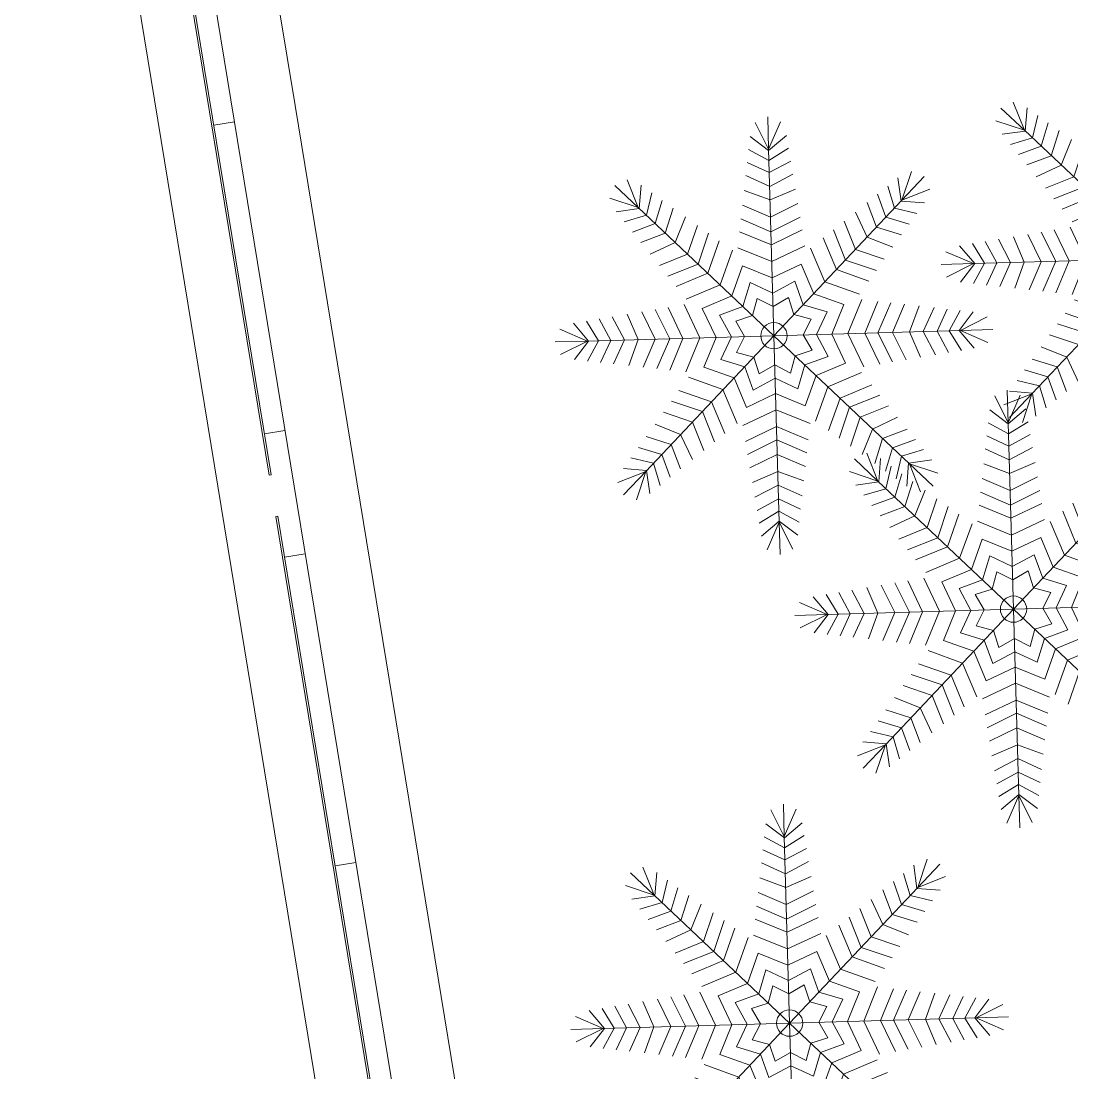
# Model space of a CAD drawing. Header units: metres. Extents: x 2 to 659295185, y -28 to 1124222152.
# Drawn here: x 655541.298 to 655543.818, y 1126444.621 to 1126447.143 of the extents above; entities that cross this region are included whole.
import ezdxf

# ---------------------------------------------------------------- set-up
doc = ezdxf.new("R2010")
doc.units = ezdxf.units.M
doc.header["$MEASUREMENT"] = 0
doc.linetypes.add('CCSM_C1_CUERPO D.dwg 19-03-12$0$CONTINUA', pattern=[0])
doc.linetypes.add('DASHDOT', pattern=[1, 0.5, -0.25, 0, -0.25])
doc.layers.get('0').update_dxf_attribs({"linetype": 'CONTINUOUS'})
for name, color, linetype in [('CCSM_C1_CUERPO CK$0$A-VISTA 4', 8, 'CONTINUOUS'), ('CCSM_C1_CUERPO D.dwg 19-03-12$0$1_jardinera', 86, 'CONTINUOUS'), ('CCSM_C1_CUERPO D.dwg 19-03-12$0$A-PEDESTAL', 4, 'CONTINUOUS'), ('CCSM_C1_CUERPO D.dwg 19-03-12$0$LINEAS', 7, 'CONTINUOUS'), ('CCSM_C1_CUERPO EL$0$A-AREAS COMERCIALES', 151, 'CONTINUOUS'), ('Numero de manzana', 6, 'CONTINUOUS')]:
    doc.layers.add(name, color=color, linetype=linetype)
doc.layers.add('LOCALES ASIGNADOS', color=41, linetype='DASHDOT', lineweight=0)

# ---------------------------------------------------------------- blocks, each defined once
blk = doc.blocks.new('CCSM_C1_CUERPO D.dwg 19-03-12$0$PALMERA')
at = {"linetype": 'Continuous', "lineweight": 0}
for p, q in [((0, 0.4383), (0, 0.5059)), ((0, 0.4383), (-0.0265, 0.4951)), ((0, 0.4383), (0.0265, 0.4951)), ((0, 0.4358), (-0.0379, 0.4663)), ((0, 0.4358), (0.0379, 0.4663)), ((0, 0.4151), (-0.0417, 0.4392)), ((0, 0.4151), (0.0417, 0.4392)), ((0, 0.0492), (0, 0.4383)), ((0, 0.3897), (-0.0454, 0.4124)), ((0, 0.3897), (0.0454, 0.4124)), ((-0.2752, 0.3243), (-0.2966, 0.3832)), ((0, 0.3609), (-0.0492, 0.385)), ((0, 0.3609), (0.0492, 0.385)), ((0.2752, 0.3243), (0.2966, 0.3832)), ((-0.2752, 0.3243), (-0.3229, 0.3721)), ((-0.2734, 0.3226), (-0.2681, 0.3709)), ((-0.2588, 0.3079), (-0.2464, 0.3544)), ((0, 0.3325), (-0.0536, 0.3536)), ((0, 0.3325), (0.0536, 0.3536)), ((0.2588, 0.3079), (0.2464, 0.3544)), ((0.2734, 0.3226), (0.2681, 0.3709)), ((0.2752, 0.3243), (0.3229, 0.3721)), ((-0.2752, 0.3243), (-0.3341, 0.3457)), ((-0.2408, 0.2899), (-0.2247, 0.3381)), ((0.2408, 0.2899), (0.2247, 0.3381)), ((0.2752, 0.3243), (0.3341, 0.3457)), ((-0.2734, 0.3226), (-0.3217, 0.3173)), ((-0.2588, 0.3079), (-0.3053, 0.2955)), ((0, 0.0492), (-0.2752, 0.3243)), ((-0.2204, 0.2696), (-0.2027, 0.3214)), ((0, 0.2968), (-0.0578, 0.3234)), ((0, 0.0492), (0.2752, 0.3243)), ((0, 0.2968), (0.0578, 0.3234)), ((0.2204, 0.2696), (0.2027, 0.3214)), ((0.2588, 0.3079), (0.3053, 0.2955)), ((0.2734, 0.3226), (0.3217, 0.3173)), ((-0.2408, 0.2899), (-0.2889, 0.2739)), ((-0.2004, 0.2495), (-0.1774, 0.3023)), ((0, 0.2663), (-0.0617, 0.2952)), ((0, 0.2663), (0.0617, 0.2952)), ((0.2004, 0.2495), (0.1774, 0.3023)), ((0.2408, 0.2899), (0.2889, 0.2739)), ((-0.2204, 0.2696), (-0.2723, 0.2518)), ((-0.1751, 0.2242), (-0.153, 0.2839)), ((-0.1535, 0.2027), (-0.1303, 0.2668)), ((0, 0.2389), (-0.0655, 0.2681)), ((0, 0.2389), (0.0655, 0.2681)), ((0.1535, 0.2027), (0.1303, 0.2668)), ((0.1751, 0.2242), (0.153, 0.2839)), ((0.2204, 0.2696), (0.2723, 0.2518)), ((-0.2004, 0.2495), (-0.2532, 0.2265)), ((-0.1342, 0.1833), (-0.1085, 0.2503)), ((0.1342, 0.1833), (0.1085, 0.2503)), ((0.2004, 0.2495), (0.2532, 0.2265)), ((-0.1751, 0.2242), (-0.2348, 0.2022)), ((-0.1094, 0.1585), (-0.0815, 0.2299)), ((0, 0.2038), (-0.0702, 0.2346)), ((0, 0.2038), (0.0702, 0.2346)), ((0.1094, 0.1585), (0.0815, 0.2299)), ((0.1751, 0.2242), (0.2348, 0.2022)), ((-0.1535, 0.2027), (-0.2176, 0.1795)), ((0.1535, 0.2027), (0.2176, 0.1795)), ((-0.1342, 0.1833), (-0.2011, 0.1576)), ((-0.0854, 0.1346), (-0.0612, 0.1968)), ((0, 0.1699), (-0.0612, 0.1968)), ((0, 0.1699), (0.0612, 0.1968)), ((0.0854, 0.1346), (0.0612, 0.1968)), ((0.1342, 0.1833), (0.2011, 0.1576)), ((-0.1094, 0.1585), (-0.1807, 0.1307)), ((-0.0628, 0.1119), (-0.0465, 0.1614)), ((0, 0.138), (-0.0465, 0.1614)), ((0, 0.138), (0.0465, 0.1614)), ((0.0628, 0.1119), (0.0465, 0.1614)), ((0.1094, 0.1585), (0.1807, 0.1307)), ((-0.0854, 0.1346), (-0.1477, 0.1103)), ((0.0854, 0.1346), (0.1477, 0.1103)), ((-0.2171, 0.0492), (-0.246, 0.1109)), ((-0.1897, 0.0492), (-0.2189, 0.1147)), ((-0.1547, 0.0492), (-0.1854, 0.1193)), ((-0.1208, 0.0492), (-0.1477, 0.1103)), ((-0.0628, 0.1119), (-0.1123, 0.0957)), ((-0.0432, 0.0923), (-0.0326, 0.1279)), ((0, 0.1102), (-0.0326, 0.1279)), ((0, 0.1102), (0.0326, 0.1279)), ((0.0432, 0.0923), (0.0326, 0.1279)), ((0.0628, 0.1119), (0.1123, 0.0957)), ((0.1208, 0.0492), (0.1477, 0.1103)), ((0.1547, 0.0492), (0.1854, 0.1193)), ((0.1897, 0.0492), (0.2189, 0.1147)), ((0.2171, 0.0492), (0.246, 0.1109)), ((-0.366, 0.0492), (-0.3901, 0.0908)), ((-0.3405, 0.0492), (-0.3632, 0.0946)), ((-0.3118, 0.0492), (-0.3358, 0.0984)), ((-0.2834, 0.0492), (-0.3045, 0.1027)), ((-0.2476, 0.0492), (-0.2742, 0.107)), ((-0.0888, 0.0492), (-0.1123, 0.0957)), ((-0.0432, 0.0923), (-0.0788, 0.0818)), ((0.0432, 0.0923), (0.0788, 0.0818)), ((0.0888, 0.0492), (0.1123, 0.0957)), ((0.2476, 0.0492), (0.2742, 0.107)), ((0.2834, 0.0492), (0.3045, 0.1027)), ((0.3118, 0.0492), (0.3358, 0.0984)), ((0.3405, 0.0492), (0.3632, 0.0946)), ((0.366, 0.0492), (0.3901, 0.0908)), ((-0.3892, 0.0492), (-0.4459, 0.0757)), ((-0.3867, 0.0492), (-0.4171, 0.0871)), ((-0.061, 0.0492), (-0.0788, 0.0818)), ((0.061, 0.0492), (0.0788, 0.0818)), ((0.3867, 0.0492), (0.4171, 0.0871)), ((0.3892, 0.0492), (0.4459, 0.0757)), ((-0.3892, 0.0492), (-0.4567, 0.0492)), ((-0.3892, 0.0492), (-0.4459, 0.0226)), ((-0.3867, 0.0492), (-0.4171, 0.0113)), ((-0.366, 0.0492), (-0.3901, 0.0075)), ((0, 0.0492), (-0.3892, 0.0492)), ((-0.3405, 0.0492), (-0.3632, 0.0038)), ((-0.3118, 0.0492), (-0.3358, -0.0001)), ((-0.2834, 0.0492), (-0.3045, -0.0044)), ((0, 0.0492), (-0.2752, -0.226)), ((-0.2476, 0.0492), (-0.2742, -0.0086)), ((-0.2171, 0.0492), (-0.246, -0.0126)), ((-0.1897, 0.0492), (-0.2189, -0.0163)), ((-0.1547, 0.0492), (-0.1854, -0.021)), ((-0.1208, 0.0492), (-0.1477, -0.012)), ((-0.0888, 0.0492), (-0.1123, 0.0027)), ((-0.061, 0.0492), (-0.0788, 0.0165)), ((0, 0.0492), (0, -0.34)), ((0, 0.0492), (0.2752, -0.226)), ((0, 0.0492), (0.3892, 0.0492)), ((0.061, 0.0492), (0.0788, 0.0165)), ((0.0888, 0.0492), (0.1123, 0.0027)), ((0.1208, 0.0492), (0.1477, -0.012)), ((0.1547, 0.0492), (0.1854, -0.021)), ((0.1897, 0.0492), (0.2189, -0.0163)), ((0.2171, 0.0492), (0.246, -0.0126)), ((0.2476, 0.0492), (0.2742, -0.0086)), ((0.2834, 0.0492), (0.3045, -0.0044)), ((0.3118, 0.0492), (0.3358, -0.0001)), ((0.3405, 0.0492), (0.3632, 0.0038)), ((0.366, 0.0492), (0.3901, 0.0075)), ((0.3867, 0.0492), (0.4171, 0.0113)), ((0.3892, 0.0492), (0.4567, 0.0492)), ((0.3892, 0.0492), (0.4459, 0.0226)), ((-0.0628, -0.0136), (-0.1123, 0.0027)), ((-0.0432, 0.006), (-0.0788, 0.0165)), ((-0.0432, 0.006), (-0.0326, -0.0296)), ((0.0432, 0.006), (0.0326, -0.0296)), ((0.0432, 0.006), (0.0788, 0.0165)), ((0.0628, -0.0136), (0.1123, 0.0027)), ((-0.0854, -0.0363), (-0.1477, -0.012)), ((-0.0628, -0.0136), (-0.0465, -0.0631)), ((0, -0.0119), (-0.0326, -0.0296)), ((0, -0.0119), (0.0326, -0.0296)), ((0.0628, -0.0136), (0.0465, -0.0631)), ((0.0854, -0.0363), (0.1477, -0.012)), ((-0.1094, -0.0602), (-0.1807, -0.0323)), ((-0.0854, -0.0363), (-0.0612, -0.0985)), ((0, -0.0396), (-0.0465, -0.0631)), ((0, -0.0396), (0.0465, -0.0631)), ((0.0854, -0.0363), (0.0612, -0.0985)), ((0.1094, -0.0602), (0.1807, -0.0323)), ((-0.1342, -0.085), (-0.2011, -0.0593)), ((-0.1094, -0.0602), (-0.0815, -0.1316)), ((0.1094, -0.0602), (0.0815, -0.1316)), ((0.1342, -0.085), (0.2011, -0.0593)), ((-0.1535, -0.1044), (-0.2176, -0.0811)), ((-0.1342, -0.085), (-0.1085, -0.152)), ((0, -0.0716), (-0.0612, -0.0985)), ((0, -0.0716), (0.0612, -0.0985)), ((0.1342, -0.085), (0.1085, -0.152)), ((0.1535, -0.1044), (0.2176, -0.0811)), ((-0.1751, -0.1259), (-0.2348, -0.1039)), ((-0.1535, -0.1044), (-0.1303, -0.1684)), ((0, -0.1055), (-0.0702, -0.1363)), ((0, -0.1055), (0.0702, -0.1363)), ((0.1535, -0.1044), (0.1303, -0.1684)), ((0.1751, -0.1259), (0.2348, -0.1039)), ((-0.2004, -0.1512), (-0.2532, -0.1282)), ((-0.1751, -0.1259), (-0.153, -0.1856)), ((0.1751, -0.1259), (0.153, -0.1856)), ((0.2004, -0.1512), (0.2532, -0.1282)), ((-0.2204, -0.1713), (-0.2723, -0.1535)), ((-0.2004, -0.1512), (-0.1774, -0.204)), ((0, -0.1406), (-0.0655, -0.1698)), ((0, -0.1406), (0.0655, -0.1698)), ((0.2004, -0.1512), (0.1774, -0.204)), ((0.2204, -0.1713), (0.2723, -0.1535)), ((-0.2408, -0.1916), (-0.2889, -0.1756)), ((-0.2204, -0.1713), (-0.2027, -0.2231)), ((0, -0.168), (-0.0617, -0.1969)), ((0, -0.168), (0.0617, -0.1969)), ((0.2204, -0.1713), (0.2027, -0.2231)), ((0.2408, -0.1916), (0.2889, -0.1756)), ((-0.2588, -0.2096), (-0.3053, -0.1972)), ((-0.2408, -0.1916), (-0.2247, -0.2398)), ((0.2408, -0.1916), (0.2247, -0.2398)), ((0.2588, -0.2096), (0.3053, -0.1972)), ((-0.2734, -0.2243), (-0.3217, -0.219)), ((-0.2588, -0.2096), (-0.2464, -0.2561)), ((0, -0.1985), (-0.0578, -0.2251)), ((0, -0.1985), (0.0578, -0.2251)), ((0.2588, -0.2096), (0.2464, -0.2561)), ((0.2734, -0.2243), (0.3217, -0.219)), ((-0.2752, -0.226), (-0.3341, -0.2474)), ((-0.2752, -0.226), (-0.3229, -0.2738)), ((-0.2752, -0.226), (-0.2966, -0.2849)), ((-0.2734, -0.2243), (-0.2681, -0.2726)), ((0, -0.2342), (-0.0536, -0.2553)), ((0, -0.2342), (0.0536, -0.2553)), ((0.2734, -0.2243), (0.2681, -0.2726)), ((0.2752, -0.226), (0.3229, -0.2738)), ((0.2752, -0.226), (0.3341, -0.2474)), ((0.2752, -0.226), (0.2966, -0.2849)), ((0, -0.2626), (-0.0492, -0.2867)), ((0, -0.2626), (0.0492, -0.2867)), ((0, -0.2914), (-0.0454, -0.314)), ((0, -0.2914), (0.0454, -0.314)), ((0, -0.3168), (-0.0417, -0.3409)), ((0, -0.3168), (0.0417, -0.3409)), ((0, -0.3375), (-0.0379, -0.3679)), ((0, -0.34), (-0.0265, -0.3968)), ((0, -0.3375), (0.0379, -0.3679)), ((0, -0.34), (0, -0.4075)), ((0, -0.34), (0.0265, -0.3968))]:
    blk.add_line(p, q, dxfattribs=at)
at = {"linetype": 'CCSM_C1_CUERPO D.dwg 19-03-12$0$CONTINUA', "lineweight": 0}
for p, q in [((0, 0.4383), (0, 0.4383)), ((-0.2752, 0.3243), (-0.2752, 0.3243)), ((0.2752, 0.3243), (0.2752, 0.3243)), ((-0.3892, 0.0492), (-0.3892, 0.0492)), ((0.3892, 0.0492), (0.3892, 0.0492)), ((-0.2752, -0.226), (-0.2752, -0.226)), ((0.2752, -0.226), (0.2752, -0.226)), ((0, -0.34), (0, -0.34))]:
    blk.add_line(p, q, dxfattribs=at)
at = {"linetype": 'Continuous', "lineweight": 0}
blk.add_circle((0, 0.0492), 0.0275, dxfattribs=at)
blk.add_circle((0, 0.0492), 0.0275, dxfattribs=at)
blk.add_circle((0, 0.0492), 0.0275, dxfattribs=at)
blk.add_circle((0, 0.0492), 0.0275, dxfattribs=at)
blk.add_circle((0, 0.0492), 0.0275, dxfattribs=at)
blk.add_circle((0, 0.0492), 0.0275, dxfattribs=at)
blk.add_circle((0, 0.0492), 0.0275, dxfattribs=at)
blk.add_circle((0, 0.0492), 0.0275, dxfattribs=at)
blk = doc.blocks.new('CCSM_C1_CUERPO D.dwg 19-03-12$0$jardinera nueva')
at = {"linetype": 'Continuous', "lineweight": 5}
for p, q in [((-1005584.1167, 829107.8188), (-1005584.3517, 829107.8188)), ((-1005581.0967, 829107.8188), (-1005584.1167, 829107.8188)), ((-1005579.5017, 829107.6688), (-1005585.1017, 829107.6688))]:
    blk.add_line(p, q, dxfattribs=at)
at = {"color": 3, "linetype": 'Continuous', "lineweight": 5}
for p, q in [((-1005583.2517, 829107.6188), (-1005584.9517, 829107.6188)), ((-1005584.9517, 829107.6138), (-1005583.2517, 829107.6138)), ((-1005583.2517, 829107.6188), (-1005583.2517, 829107.6138)), ((-1005583.1517, 829107.6188), (-1005583.1517, 829107.6138)), ((-1005581.4517, 829107.6188), (-1005583.1517, 829107.6188)), ((-1005583.1517, 829107.6138), (-1005581.4517, 829107.6138))]:
    blk.add_line(p, q, dxfattribs=at)
at = {"layer": 'CCSM_C1_CUERPO D.dwg 19-03-12$0$LINEAS', "color": 3, "linetype": 'Continuous', "lineweight": 5}
for p, q in [((-1005584.1017, 829107.6688), (-1005584.1017, 829107.6188)), ((-1005583.3517, 829107.6688), (-1005583.3517, 829107.6188)), ((-1005583.0517, 829107.6688), (-1005583.0517, 829107.6188)), ((-1005582.3017, 829107.6688), (-1005582.3017, 829107.6188))]:
    blk.add_line(p, q, dxfattribs=at)
at = {"layer": 'CCSM_C1_CUERPO D.dwg 19-03-12$0$1_jardinera', "xscale": 1.149563022003319, "yscale": 1.149563022003319, "zscale": 1.149563022003319, "rotation": 352.3197909386431}
for p in [(-1005583.4271, 829109.7504), (-1005582.6536, 829109.2677), (-1005583.3936, 829108.8067), (-1005581.7607, 829108.5772)]:
    blk.add_blockref('CCSM_C1_CUERPO D.dwg 19-03-12$0$PALMERA', p, dxfattribs=at)

msp = doc.modelspace()

# ---------------------------------------------------------------- hatches: boundary and pattern name
at = {"layer": 'LOCALES ASIGNADOS'}
h = msp.add_hatch(color=256, dxfattribs=at)
edge = h.paths.add_edge_path()
edge.add_line((655523.1959, 1126484.6977), (655511.4574, 1126482.7737))
edge.add_arc((492466.1192, 1099756.7687), 165221.2506, 9.306558127, 9.309002861, ccw=False)
edge.add_line((655512.5976, 1126475.8167), (655524.4397, 1126477.7575))
edge.add_arc((655211.3975, 1126425.2356), 317.4177, 9.524316, 10.79705)
h = msp.add_hatch(color=256, dxfattribs=at)
edge = h.paths.add_edge_path()
edge.add_arc((219491.1056, 1054914.3756), 441878.9229, 9.308049718, 9.309563548, ccw=False)
edge.add_line((655551.8097, 1126384.9626), (655564.5398, 1126387.0492))
edge.add_line((655564.5398, 1126387.0492), (655562.5867, 1126398.9652))
edge.add_line((655562.5867, 1126398.9652), (655552.3922, 1126397.2942))
edge.add_line((655552.3922, 1126397.2942), (655552.4569, 1126396.8995))
edge.add_line((655552.4569, 1126396.8995), (655549.9212, 1126396.4839))
h = msp.add_hatch(color=256, dxfattribs=at)
edge = h.paths.add_edge_path()
edge.add_line((655513.5683, 1126469.8955), (655525.4103, 1126471.8365))
edge.add_arc((823004.9948, 1153921.5169), 169714.1602, 189.307944851, 189.309970477)
edge.add_line((655526.3809, 1126465.9155), (655514.5388, 1126463.9745))
edge.add_line((655514.5388, 1126463.9745), (655513.5683, 1126469.8955))
h = msp.add_hatch(color=256, dxfattribs=at)
edge = h.paths.add_edge_path()
edge.add_line((655527.1552, 1126387.0016), (655538.9973, 1126388.9427))
edge.add_arc((823018.0965, 1153841.5836), 169714.1602, 189.306932041, 189.308957667, ccw=False)
edge.add_line((655538.0268, 1126394.8637), (655526.1848, 1126392.9226))
edge.add_line((655526.1848, 1126392.9226), (655527.1552, 1126387.0016))
h.paths.add_polyline_path([(655539.9677, 1126383.0216), (655538.9972, 1126388.9427), (655527.1552, 1126387.0017), (655528.1257, 1126381.0806)])

# ---------------------------------------------------------------- linework, layer by layer
at = {"layer": 'CCSM_C1_CUERPO CK$0$A-VISTA 4', "lineweight": 5}
msp.add_line((655546.6532, 1126416.2326), (655541.3782, 1126448.4187), dxfattribs=at)
at = {"layer": 'CCSM_C1_CUERPO EL$0$A-AREAS COMERCIALES', "lineweight": 5}
msp.add_lwpolyline([(655601.1572, 1126475.7399), (655538.5815, 1126465.4833), (655549.4499, 1126399.168)], dxfattribs=at)
at = {"layer": 'Numero de manzana', "lineweight": -2}
msp.add_circle((655575.4972, 1126468.5723), 47.2457, dxfattribs=at)

# ---------------------------------------------------------------- block references
at = {"layer": 'CCSM_C1_CUERPO D.dwg 19-03-12$0$A-PEDESTAL', "lineweight": 5, "rotation": 279.3084512403557}
msp.add_blockref('CCSM_C1_CUERPO D.dwg 19-03-12$0$jardinera nueva', (4.5466, -3.19), dxfattribs=at)

doc.saveas('drawing.dxf')
